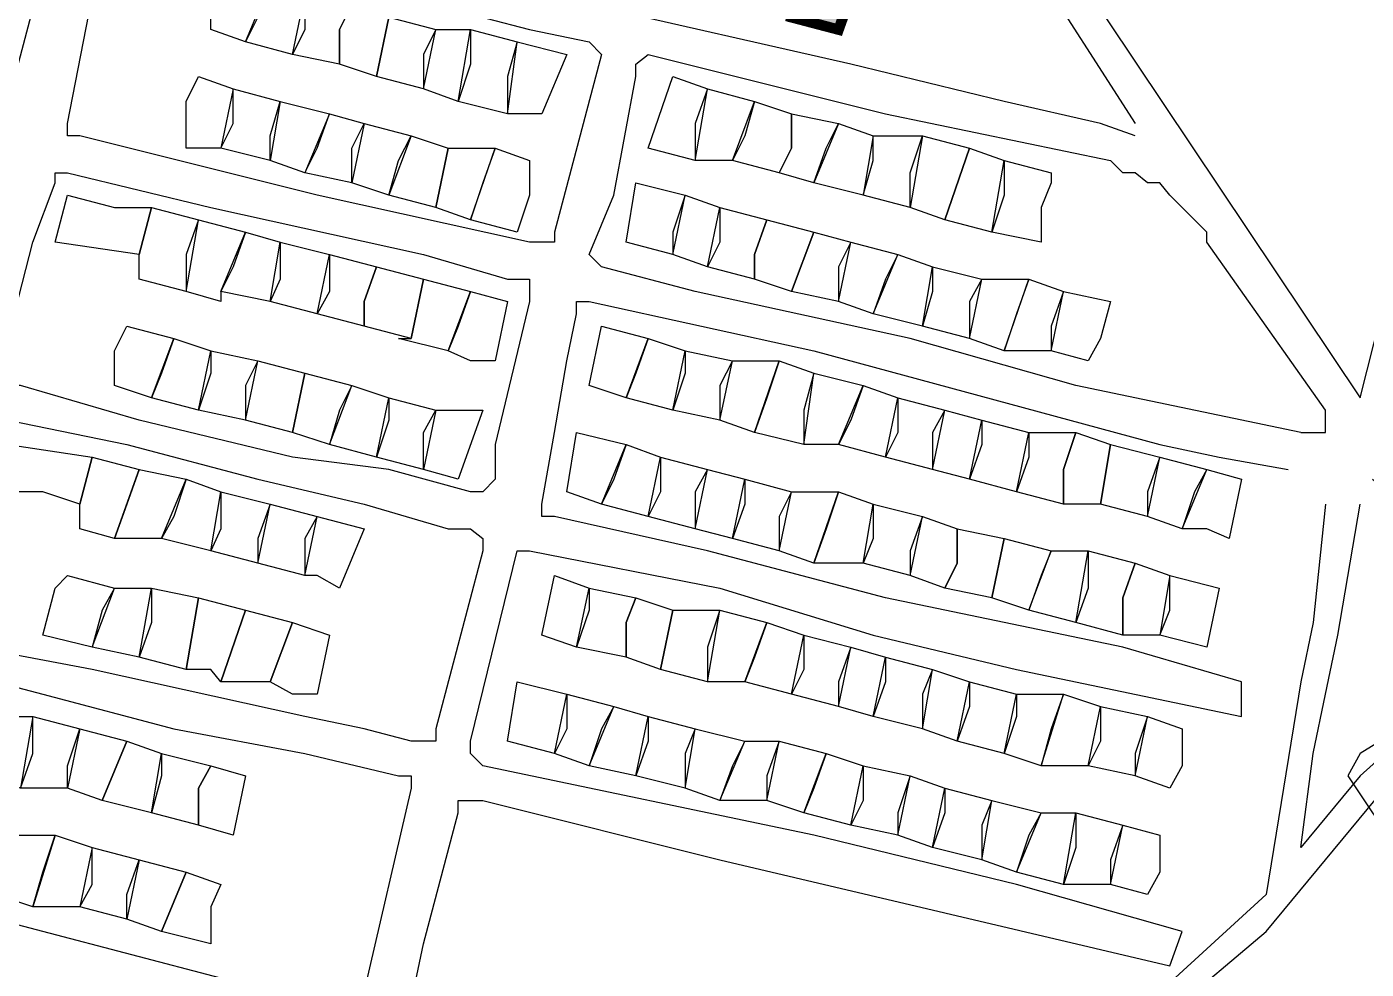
# Model space of a CAD drawing. Header units: millimetres. Extents: x -3588 to 75209, y -3737 to 38254.
# Drawn here: x 27962.2 to 28115.2, y 19110.4 to 19218.1 of the extents above; entities that cross this region are included whole.
import ezdxf

# ---------------------------------------------------------------- set-up
doc = ezdxf.new("R2010")
doc.units = ezdxf.units.MM
doc.layers.add('H', color=250, linetype='Continuous')
doc.layers.add('P', color=253, linetype='Continuous')

msp = doc.modelspace()

# ---------------------------------------------------------------- hatches: boundary and pattern name
at = {"layer": 'H', "linetype": 'Continuous'}
msp.add_hatch(color=256, dxfattribs=at).paths.add_polyline_path([(28057.786, 19227.103), (28054.97, 19217.789), (28049.608, 19218.909), (28052.425, 19228.511), (28057.786, 19227.103), (28057.786, 19227.103)])

# ---------------------------------------------------------------- linework, layer by layer
at = {"layer": 'P'}
for points in [[(28010.367, 19263.8), (28010.367, 19261.255), (28058.922, 19248.836), (28060.331, 19248.836), (28060.331, 19247.716), (28061.739, 19247.716), (28063.163, 19247.716), (28063.163, 19246.291), (28064.572, 19244.883), (28088.849, 19207.066)], [(28152.64, 19238.114), (28153.776, 19229.92), (28155.185, 19221.742), (28156.593, 19213.836), (28156.593, 19204.234), (28158.001, 19196.056), (28158.001, 19187.862), (28156.593, 19178.548), (28155.185, 19168.946), (28149.824, 19160.768), (28144.462, 19155.406), (28136.268, 19148.621), (28134.86, 19147.213), (28133.452, 19146.092), (28129.499, 19141.851), (28125.546, 19141.851), (28114.535, 19135.082), (28113.127, 19132.537), (28115.944, 19128.296), (28118.76, 19124.343), (28118.76, 19120.118), (28119.897, 19117.574), (28121.305, 19114.757), (28121.305, 19112.212)], [(28088.849, 19205.642), (28084.896, 19207.066), (28073.886, 19209.595), (28056.378, 19213.836), (28026.467, 19220.606), (28010.367, 19225.967), (27977.624, 19232.752), (27969.718, 19235.281), (27968.309, 19234.161), (27966.901, 19232.752), (27965.493, 19229.92), (27960.116, 19209.595), (27954.754, 19189.27), (27946.576, 19152.862), (27942.623, 19136.49), (27938.382, 19121.527), (27936.974, 19114.757), (27934.43, 19104.018), (27933.021, 19099.794)], [(28079.247, 19228.511), (28114.535, 19175.731), (28125.546, 19219.197), (28125.546, 19220.606), (28125.546, 19221.742), (28125.546, 19223.15), (28124.138, 19223.15), (28124.138, 19224.558), (28122.713, 19224.558), (28121.305, 19224.558), (28087.441, 19234.161), (28086.017, 19234.161), (28084.896, 19234.161), (28084.896, 19232.752), (28079.247, 19228.511)], [(28019.681, 19193.511), (27995.404, 19198.872), (27968.309, 19205.642), (27966.901, 19205.642), (27966.901, 19207.066), (27970.854, 19227.391), (27972.262, 19229.92), (28004.718, 19221.742), (28019.681, 19217.789), (28026.467, 19216.381), (28027.875, 19214.956), (28022.514, 19194.632), (28022.514, 19193.511), (28021.09, 19193.511), (28019.681, 19193.511)], [(27988.634, 19219.197), (27987.226, 19216.381), (27983.273, 19217.789), (27983.273, 19219.197), (27984.393, 19224.558), (27990.042, 19223.15), (27988.634, 19219.197)], [(27993.995, 19217.789), (27992.587, 19214.956), (27987.226, 19216.381), (27990.042, 19223.15), (27993.995, 19221.742), (27993.995, 19217.789)], [(27997.948, 19217.789), (27997.948, 19213.836), (27992.587, 19214.956), (27993.995, 19221.742), (27999.357, 19220.606), (27997.948, 19217.789)], [(27997.948, 19217.789), (27999.357, 19220.606), (28003.598, 19219.197), (28002.189, 19212.428), (27997.948, 19213.836), (27997.948, 19217.789)], [(28007.551, 19214.956), (28007.551, 19211.019), (28002.189, 19212.428), (28003.598, 19219.197), (28008.959, 19217.789), (28007.551, 19214.956)], [(28012.912, 19213.836), (28011.503, 19209.595), (28007.551, 19211.019), (28008.959, 19217.789), (28012.912, 19217.789), (28012.912, 19213.836)], [(28017.137, 19212.428), (28017.137, 19208.187), (28011.503, 19209.595), (28012.912, 19217.789), (28018.273, 19216.381), (28017.137, 19212.428)], [(28018.273, 19208.187), (28017.137, 19208.187), (28018.273, 19216.381), (28023.922, 19214.956), (28021.09, 19208.187), (28018.273, 19208.187)], [(28107.766, 19171.778), (28082.064, 19177.139), (28063.163, 19182.501), (28038.598, 19187.862), (28027.875, 19190.695), (28026.467, 19192.103), (28029.284, 19198.872), (28031.828, 19212.428), (28031.828, 19213.836), (28033.236, 19214.956), (28060.331, 19208.187), (28086.017, 19202.825)], [(27980.44, 19207.066), (27980.44, 19209.595), (27981.865, 19212.428), (27985.817, 19211.019), (27984.393, 19204.234), (27980.44, 19204.234), (27980.44, 19207.066)], [(28038.598, 19207.066), (28038.598, 19202.825), (28033.236, 19204.234), (28036.053, 19212.428), (28040.006, 19211.019), (28038.598, 19207.066)], [(27985.817, 19207.066), (27985.817, 19211.019), (27991.179, 19209.595), (27990.042, 19202.825), (27984.393, 19204.234), (27985.817, 19207.066)], [(28044.247, 19205.642), (28042.839, 19202.825), (28038.598, 19202.825), (28040.006, 19211.019), (28045.367, 19209.595), (28044.247, 19205.642)], [(27990.042, 19205.642), (27991.179, 19209.595), (27996.812, 19208.187), (27993.995, 19201.417), (27990.042, 19202.825), (27990.042, 19205.642)], [(28049.608, 19204.234), (28048.2, 19201.417), (28042.839, 19202.825), (28045.367, 19209.595), (28049.608, 19208.187), (28049.608, 19204.234)], [(27995.404, 19204.234), (27996.812, 19208.187), (28000.765, 19207.066), (27999.357, 19200.281), (27993.995, 19201.417), (27995.404, 19204.234)], [(27999.357, 19204.234), (28000.765, 19207.066), (28006.142, 19205.642), (28003.598, 19198.872), (27999.357, 19200.281), (27999.357, 19204.234)], [(28049.608, 19204.234), (28049.608, 19208.187), (28054.97, 19207.066), (28052.153, 19200.281), (28048.2, 19201.417), (28049.608, 19204.234)], [(28053.561, 19204.234), (28054.97, 19207.066), (28058.922, 19205.642), (28057.786, 19198.872), (28052.153, 19200.281), (28053.561, 19204.234)], [(28004.718, 19202.825), (28006.142, 19205.642), (28010.367, 19204.234), (28008.959, 19197.464), (28003.598, 19198.872), (28004.718, 19202.825)], [(28058.922, 19202.825), (28058.922, 19205.642), (28064.572, 19205.642), (28063.163, 19197.464), (28057.786, 19198.872), (28058.922, 19202.825)], [(28063.163, 19201.417), (28064.572, 19205.642), (28069.933, 19204.234), (28067.116, 19196.056), (28063.163, 19197.464), (28063.163, 19201.417)], [(28014.32, 19200.281), (28012.912, 19196.056), (28008.959, 19197.464), (28010.367, 19204.234), (28015.728, 19204.234), (28014.32, 19200.281)], [(28019.681, 19198.872), (28018.273, 19194.632), (28012.912, 19196.056), (28015.728, 19204.234), (28019.681, 19202.825), (28019.681, 19198.872)], [(28073.886, 19198.872), (28072.478, 19194.632), (28067.116, 19196.056), (28069.933, 19204.234), (28073.886, 19202.825), (28073.886, 19198.872)], [(28078.111, 19197.464), (28078.111, 19193.511), (28072.478, 19194.632), (28073.886, 19202.825), (28079.247, 19201.417), (28079.247, 19200.281), (28078.111, 19197.464)], [(28107.766, 19171.778), (28109.174, 19171.778), (28110.582, 19171.778), (28110.582, 19173.187), (28110.582, 19174.307), (28097.027, 19193.511), (28097.027, 19194.632), (28095.619, 19196.056), (28094.211, 19197.464), (28092.802, 19198.872), (28091.666, 19200.281), (28090.258, 19200.281), (28088.849, 19201.417), (28087.441, 19201.417), (28086.017, 19202.825)], [(28003.598, 19167.537), (27992.587, 19168.946), (27975.079, 19173.187), (27961.54, 19177.139), (27960.116, 19177.139), (27960.116, 19178.548), (27960.116, 19182.501), (27962.948, 19193.511), (27965.493, 19200.281), (27965.493, 19201.417), (27966.901, 19201.417), (27983.273, 19197.464), (28007.551, 19192.103), (28017.137, 19189.27), (28018.273, 19189.27), (28019.681, 19189.27), (28019.681, 19187.862), (28019.681, 19186.742), (28015.728, 19170.37), (28015.728, 19166.417), (28014.32, 19164.993), (28012.912, 19164.993), (28003.598, 19167.537)], [(28036.053, 19194.632), (28036.053, 19192.103), (28030.692, 19193.511), (28031.828, 19200.281), (28037.461, 19198.872), (28036.053, 19194.632)], [(27972.262, 19197.464), (27976.487, 19197.464), (27975.079, 19192.103), (27965.493, 19193.511), (27966.901, 19198.872), (27972.262, 19197.464)], [(28041.414, 19193.511), (28040.006, 19190.695), (28036.053, 19192.103), (28037.461, 19198.872), (28041.414, 19197.464), (28041.414, 19193.511)], [(27980.44, 19192.103), (27980.44, 19187.862), (27975.079, 19189.27), (27975.079, 19192.103), (27976.487, 19197.464), (27981.865, 19196.056), (27980.44, 19192.103)], [(28045.367, 19192.103), (28045.367, 19189.27), (28040.006, 19190.695), (28041.414, 19197.464), (28046.792, 19196.056), (28045.367, 19192.103)], [(27985.817, 19190.695), (27984.393, 19187.862), (27984.393, 19186.742), (27980.44, 19187.862), (27981.865, 19196.056), (27987.226, 19194.632), (27985.817, 19190.695)], [(28045.367, 19192.103), (28046.792, 19196.056), (28052.153, 19194.632), (28049.608, 19187.862), (28045.367, 19189.27), (28045.367, 19192.103)], [(27991.179, 19189.27), (27990.042, 19186.742), (27984.393, 19187.862), (27987.226, 19194.632), (27991.179, 19193.511), (27991.179, 19189.27)], [(27996.812, 19187.862), (27995.404, 19185.317), (27990.042, 19186.742), (27991.179, 19193.511), (27996.812, 19192.103), (27996.812, 19187.862)], [(28054.97, 19190.695), (28054.97, 19186.742), (28049.608, 19187.862), (28052.153, 19194.632), (28056.378, 19193.511), (28054.97, 19190.695)], [(28060.331, 19189.27), (28058.922, 19185.317), (28054.97, 19186.742), (28056.378, 19193.511), (28061.739, 19192.103), (28060.331, 19189.27)], [(28000.765, 19186.742), (28000.765, 19183.909), (27995.404, 19185.317), (27996.812, 19192.103), (28002.189, 19190.695), (28000.765, 19186.742)], [(28065.692, 19187.862), (28064.572, 19183.909), (28058.922, 19185.317), (28061.739, 19192.103), (28065.692, 19190.695), (28065.692, 19187.862)], [(28000.765, 19186.742), (28002.189, 19190.695), (28007.551, 19189.27), (28006.142, 19182.501), (28000.765, 19183.909), (28000.765, 19186.742)], [(28069.933, 19186.742), (28069.933, 19182.501), (28064.572, 19183.909), (28065.692, 19190.695), (28071.341, 19189.27), (28069.933, 19186.742)], [(28011.503, 19183.909), (28010.367, 19181.092), (28004.718, 19182.501), (28006.142, 19182.501), (28007.551, 19189.27), (28012.912, 19187.862), (28011.503, 19183.909)], [(28075.294, 19185.317), (28073.886, 19181.092), (28069.933, 19182.501), (28071.341, 19189.27), (28076.703, 19189.27), (28075.294, 19185.317)], [(28079.247, 19183.909), (28079.247, 19181.092), (28073.886, 19181.092), (28076.703, 19189.27), (28080.655, 19187.862), (28079.247, 19183.909)], [(28012.912, 19179.956), (28010.367, 19181.092), (28012.912, 19187.862), (28017.137, 19186.742), (28015.728, 19179.956), (28012.912, 19179.956)], [(28084.896, 19182.501), (28083.488, 19179.956), (28079.247, 19181.092), (28080.655, 19187.862), (28086.017, 19186.742), (28084.896, 19182.501)], [(28100.98, 19143.26), (28087.441, 19147.213), (28060.331, 19152.862), (28040.006, 19158.223), (28022.514, 19162.176), (28021.09, 19162.176), (28021.09, 19163.584), (28022.514, 19171.778), (28023.922, 19179.956), (28025.043, 19185.317), (28025.043, 19186.742), (28026.467, 19186.742), (28052.153, 19181.092), (28091.666, 19170.37), (28098.436, 19168.946), (28106.341, 19167.537)], [(27977.624, 19178.548), (27976.487, 19175.731), (27972.262, 19177.139), (27972.262, 19181.092), (27973.671, 19183.909), (27979.032, 19182.501), (27977.624, 19178.548)], [(28031.828, 19178.548), (28030.692, 19175.731), (28026.467, 19177.139), (28027.875, 19183.909), (28033.236, 19182.501), (28031.828, 19178.548)], [(27983.273, 19178.548), (27981.865, 19174.307), (27976.487, 19175.731), (27979.032, 19182.501), (27983.273, 19181.092), (27983.273, 19178.548)], [(27987.226, 19177.139), (27987.226, 19173.187), (27981.865, 19174.307), (27983.273, 19181.092), (27988.634, 19179.956), (27987.226, 19177.139)], [(28037.461, 19178.548), (28036.053, 19174.307), (28030.692, 19175.731), (28033.236, 19182.501), (28037.461, 19181.092), (28037.461, 19178.548)], [(28041.414, 19177.139), (28041.414, 19173.187), (28036.053, 19174.307), (28037.461, 19181.092), (28042.839, 19179.956), (28041.414, 19177.139)], [(27993.995, 19178.548), (27992.587, 19171.778), (27987.226, 19173.187), (27988.634, 19179.956), (27993.995, 19178.548)], [(28046.792, 19175.731), (28045.367, 19171.778), (28041.414, 19173.187), (28042.839, 19179.956), (28048.2, 19179.956), (28046.792, 19175.731)], [(28051.017, 19174.307), (28051.017, 19170.37), (28045.367, 19171.778), (28048.2, 19179.956), (28052.153, 19178.548), (28051.017, 19174.307)], [(27997.948, 19174.307), (27996.812, 19170.37), (27992.587, 19171.778), (27993.995, 19178.548), (27999.357, 19177.139), (27997.948, 19174.307)], [(28056.378, 19173.187), (28054.97, 19170.37), (28051.017, 19170.37), (28052.153, 19178.548), (28057.786, 19177.139), (28056.378, 19173.187)], [(28003.598, 19173.187), (28002.189, 19168.946), (27996.812, 19170.37), (27999.357, 19177.139), (28003.598, 19175.731), (28003.598, 19173.187)], [(28061.739, 19171.778), (28060.331, 19168.946), (28054.97, 19170.37), (28057.786, 19177.139), (28061.739, 19175.731), (28061.739, 19171.778)], [(28008.959, 19174.307), (28007.551, 19167.537), (28002.189, 19168.946), (28003.598, 19175.731), (28008.959, 19174.307)], [(28065.692, 19171.778), (28065.692, 19167.537), (28060.331, 19168.946), (28061.739, 19175.731), (28067.116, 19174.307), (28065.692, 19171.778)], [(28007.551, 19171.778), (28008.959, 19174.307), (28014.32, 19174.307), (28011.503, 19166.417), (28007.551, 19167.537), (28007.551, 19171.778)], [(28071.341, 19170.37), (28069.933, 19166.417), (28065.692, 19167.537), (28067.116, 19174.307), (28071.341, 19173.187), (28071.341, 19170.37)], [(28000.765, 19137.898), (27993.995, 19139.307), (27969.718, 19144.668), (27956.163, 19147.213), (27953.346, 19148.621), (27951.938, 19150.045), (27953.346, 19151.453), (27954.754, 19160.768), (27957.299, 19170.37), (27958.707, 19173.187), (27960.116, 19173.187), (27973.671, 19170.37), (27988.634, 19166.417), (28000.765, 19163.584), (28010.367, 19160.768), (28012.912, 19160.768), (28014.32, 19159.631), (28014.32, 19158.223), (28008.959, 19137.898), (28008.959, 19136.49), (28007.551, 19136.49), (28006.142, 19136.49), (28000.765, 19137.898)], [(28076.703, 19168.946), (28075.294, 19164.993), (28069.933, 19166.417), (28071.341, 19173.187), (28076.703, 19171.778), (28076.703, 19168.946)], [(27964.068, 19164.993), (27958.707, 19164.993), (27960.116, 19170.37), (27969.718, 19168.946), (27968.309, 19163.584), (27964.068, 19164.993)], [(28029.284, 19166.417), (28027.875, 19163.584), (28023.922, 19164.993), (28025.043, 19171.778), (28030.692, 19170.37), (28029.284, 19166.417)], [(28034.645, 19164.993), (28033.236, 19162.176), (28027.875, 19163.584), (28030.692, 19170.37), (28034.645, 19168.946), (28034.645, 19164.993)], [(28080.655, 19167.537), (28080.655, 19163.584), (28075.294, 19164.993), (28076.703, 19171.778), (28082.064, 19171.778), (28080.655, 19167.537)], [(28080.655, 19167.537), (28082.064, 19171.778), (28086.017, 19170.37), (28084.896, 19163.584), (28080.655, 19163.584), (28080.655, 19167.537)], [(28090.258, 19164.993), (28090.258, 19162.176), (28084.896, 19163.584), (28086.017, 19170.37), (28091.666, 19168.946), (28090.258, 19164.993)], [(27973.671, 19163.584), (27972.262, 19159.631), (27968.309, 19160.768), (27968.309, 19163.584), (27969.718, 19168.946), (27975.079, 19167.537), (27973.671, 19163.584)], [(28038.598, 19164.993), (28038.598, 19160.768), (28033.236, 19162.176), (28034.645, 19168.946), (28040.006, 19167.537), (28038.598, 19164.993)], [(28095.619, 19164.993), (28094.211, 19160.768), (28090.258, 19162.176), (28091.666, 19168.946), (28097.027, 19167.537), (28095.619, 19164.993)], [(27979.032, 19162.176), (27977.624, 19159.631), (27972.262, 19159.631), (27975.079, 19167.537), (27980.44, 19166.417), (27979.032, 19162.176)], [(28044.247, 19163.584), (28042.839, 19159.631), (28038.598, 19160.768), (28040.006, 19167.537), (28044.247, 19166.417), (28044.247, 19163.584)], [(28097.027, 19160.768), (28094.211, 19160.768), (28097.027, 19167.537), (28100.98, 19166.417), (28099.572, 19159.631), (28097.027, 19160.768)], [(27984.393, 19160.768), (27983.273, 19158.223), (27977.624, 19159.631), (27980.44, 19166.417), (27984.393, 19164.993), (27984.393, 19160.768)], [(28048.2, 19162.176), (28048.2, 19158.223), (28042.839, 19159.631), (28044.247, 19166.417), (28049.608, 19164.993), (28048.2, 19162.176)], [(28115.944, 19166.417), (28121.305, 19162.176), (28128.09, 19160.768), (28141.63, 19158.223), (28141.63, 19156.815), (28130.907, 19147.213), (28114.535, 19132.537), (28107.766, 19124.343), (28109.174, 19135.082), (28110.582, 19141.851), (28111.991, 19148.621), (28114.535, 19163.584)], [(27988.634, 19159.631), (27988.634, 19156.815), (27983.273, 19158.223), (27984.393, 19164.993), (27990.042, 19163.584), (27988.634, 19159.631)], [(28053.561, 19160.768), (28052.153, 19156.815), (28048.2, 19158.223), (28049.608, 19164.993), (28054.97, 19164.993), (28053.561, 19160.768)], [(28058.922, 19159.631), (28057.786, 19156.815), (28052.153, 19156.815), (28054.97, 19164.993), (28058.922, 19163.584), (28058.922, 19159.631)], [(27993.995, 19159.631), (27993.995, 19155.406), (27988.634, 19156.815), (27990.042, 19163.584), (27995.404, 19162.176), (27993.995, 19159.631)], [(28063.163, 19158.223), (28063.163, 19155.406), (28057.786, 19156.815), (28058.922, 19163.584), (28064.572, 19162.176), (28063.163, 19158.223)], [(28110.582, 19163.584), (28109.174, 19150.045), (28107.766, 19143.26), (28103.813, 19118.982), (28090.258, 19106.563), (28076.703, 19097.249)], [(27995.404, 19155.406), (27993.995, 19155.406), (27995.404, 19162.176), (28000.765, 19160.768), (27997.948, 19153.982), (27995.404, 19155.406)], [(28068.525, 19156.815), (28067.116, 19153.982), (28063.163, 19155.406), (28064.572, 19162.176), (28068.525, 19160.768), (28068.525, 19156.815)], [(28068.525, 19156.815), (28068.525, 19160.768), (28073.886, 19159.631), (28072.478, 19152.862), (28067.116, 19153.982), (28068.525, 19156.815)], [(28078.111, 19155.406), (28076.703, 19151.453), (28072.478, 19152.862), (28073.886, 19159.631), (28079.247, 19158.223), (28078.111, 19155.406)], [(28094.211, 19114.757), (28075.294, 19120.118), (28052.153, 19125.768), (28014.32, 19133.657), (28012.912, 19135.082), (28012.912, 19136.49), (28018.273, 19158.223), (28019.681, 19158.223), (28041.414, 19153.982), (28058.922, 19148.621), (28075.294, 19144.668), (28100.98, 19139.307), (28100.98, 19143.26)], [(28083.488, 19153.982), (28082.064, 19150.045), (28076.703, 19151.453), (28079.247, 19158.223), (28083.488, 19158.223), (28083.488, 19153.982)], [(28079.247, 19094.432), (28092.802, 19105.443), (28103.813, 19114.757), (28117.352, 19131.129), (28133.452, 19144.668), (28144.462, 19155.406), (28144.462, 19158.223)], [(28087.441, 19152.862), (28087.441, 19148.621), (28082.064, 19150.045), (28083.488, 19158.223), (28088.849, 19156.815), (28087.441, 19152.862)], [(28087.441, 19152.862), (28088.849, 19156.815), (28092.802, 19155.406), (28091.666, 19148.621), (28087.441, 19148.621), (28087.441, 19152.862)], [(27970.854, 19151.453), (27969.718, 19147.213), (27964.068, 19148.621), (27965.493, 19153.982), (27966.901, 19155.406), (27972.262, 19153.982), (27970.854, 19151.453)], [(28026.467, 19151.453), (28025.043, 19147.213), (28021.09, 19148.621), (28022.514, 19155.406), (28026.467, 19153.982), (28026.467, 19151.453)], [(28092.802, 19151.453), (28092.802, 19155.406), (28098.436, 19153.982), (28097.027, 19147.213), (28091.666, 19148.621), (28092.802, 19151.453)], [(27976.487, 19150.045), (27975.079, 19146.092), (27969.718, 19147.213), (27972.262, 19153.982), (27976.487, 19153.982), (27976.487, 19150.045)], [(27981.865, 19152.862), (27980.44, 19144.668), (27975.079, 19146.092), (27976.487, 19153.982), (27981.865, 19152.862)], [(28030.692, 19150.045), (28030.692, 19146.092), (28025.043, 19147.213), (28026.467, 19153.982), (28031.828, 19152.862), (28030.692, 19150.045)], [(27983.273, 19144.668), (27980.44, 19144.668), (27981.865, 19152.862), (27987.226, 19151.453), (27984.393, 19143.26), (27983.273, 19144.668)], [(28030.692, 19150.045), (28031.828, 19152.862), (28036.053, 19151.453), (28034.645, 19144.668), (28030.692, 19146.092), (28030.692, 19150.045)], [(27992.587, 19150.045), (27990.042, 19143.26), (27984.393, 19143.26), (27987.226, 19151.453), (27992.587, 19150.045)], [(28040.006, 19147.213), (28040.006, 19143.26), (28034.645, 19144.668), (28036.053, 19151.453), (28041.414, 19151.453), (28040.006, 19147.213)], [(28045.367, 19146.092), (28044.247, 19143.26), (28040.006, 19143.26), (28041.414, 19151.453), (28046.792, 19150.045), (28045.367, 19146.092)], [(27992.587, 19141.851), (27990.042, 19143.26), (27992.587, 19150.045), (27996.812, 19148.621), (27995.404, 19141.851), (27992.587, 19141.851)], [(28051.017, 19144.668), (28049.608, 19141.851), (28044.247, 19143.26), (28046.792, 19150.045), (28051.017, 19148.621), (28051.017, 19144.668)], [(28054.97, 19143.26), (28054.97, 19140.443), (28049.608, 19141.851), (28051.017, 19148.621), (28056.378, 19147.213), (28054.97, 19143.26)], [(28060.331, 19143.26), (28058.922, 19139.307), (28054.97, 19140.443), (28056.378, 19147.213), (28060.331, 19146.092), (28060.331, 19143.26)], [(28064.572, 19141.851), (28064.572, 19137.898), (28058.922, 19139.307), (28060.331, 19146.092), (28065.692, 19144.668), (28064.572, 19141.851)], [(27991.179, 19107.971), (27984.393, 19109.396), (27964.068, 19114.757), (27947.985, 19118.982), (27946.576, 19118.982), (27945.168, 19118.982), (27945.168, 19120.118), (27949.393, 19133.657), (27950.529, 19143.26), (27951.938, 19144.668), (27953.346, 19144.668), (27964.068, 19141.851), (27979.032, 19137.898), (27993.995, 19135.082), (28004.718, 19132.537), (28006.142, 19132.537), (28006.142, 19131.129), (28000.765, 19107.971), (28000.765, 19106.563), (27999.357, 19105.443), (27991.179, 19107.971)], [(28069.933, 19140.443), (28068.525, 19136.49), (28064.572, 19137.898), (28065.692, 19144.668), (28069.933, 19143.26), (28069.933, 19140.443)], [(28023.922, 19137.898), (28022.514, 19135.082), (28017.137, 19136.49), (28018.273, 19143.26), (28023.922, 19141.851), (28023.922, 19137.898)], [(28075.294, 19139.307), (28073.886, 19135.082), (28068.525, 19136.49), (28069.933, 19143.26), (28075.294, 19141.851), (28075.294, 19139.307)], [(28027.875, 19137.898), (28026.467, 19133.657), (28022.514, 19135.082), (28023.922, 19141.851), (28029.284, 19140.443), (28027.875, 19137.898)], [(28079.247, 19137.898), (28078.111, 19133.657), (28073.886, 19135.082), (28075.294, 19141.851), (28080.655, 19141.851), (28079.247, 19137.898)], [(28084.896, 19136.49), (28083.488, 19133.657), (28078.111, 19133.657), (28080.655, 19141.851), (28084.896, 19140.443), (28084.896, 19136.49)], [(28033.236, 19136.49), (28031.828, 19132.537), (28026.467, 19133.657), (28029.284, 19140.443), (28033.236, 19139.307), (28033.236, 19136.49)], [(28088.849, 19135.082), (28088.849, 19132.537), (28083.488, 19133.657), (28084.896, 19140.443), (28090.258, 19139.307), (28088.849, 19135.082)], [(27957.299, 19136.49), (27958.707, 19139.307), (27962.948, 19139.307), (27961.54, 19131.129), (27957.299, 19132.537), (27957.299, 19136.49)], [(27962.948, 19135.082), (27962.948, 19139.307), (27968.309, 19137.898), (27966.901, 19131.129), (27961.54, 19131.129), (27962.948, 19135.082)], [(28037.461, 19135.082), (28037.461, 19131.129), (28031.828, 19132.537), (28033.236, 19139.307), (28038.598, 19137.898), (28037.461, 19135.082)], [(28094.211, 19133.657), (28092.802, 19131.129), (28088.849, 19132.537), (28090.258, 19139.307), (28094.211, 19137.898), (28094.211, 19133.657)], [(27966.901, 19133.657), (27968.309, 19137.898), (27973.671, 19136.49), (27970.854, 19129.72), (27966.901, 19131.129), (27966.901, 19133.657)], [(28042.839, 19133.657), (28041.414, 19129.72), (28037.461, 19131.129), (28038.598, 19137.898), (28044.247, 19136.49), (28042.839, 19133.657)], [(27977.624, 19132.537), (27976.487, 19128.296), (27970.854, 19129.72), (27973.671, 19136.49), (27977.624, 19135.082), (27977.624, 19132.537)], [(28046.792, 19132.537), (28046.792, 19129.72), (28041.414, 19129.72), (28044.247, 19136.49), (28048.2, 19136.49), (28046.792, 19132.537)], [(28052.153, 19131.129), (28051.017, 19128.296), (28046.792, 19129.72), (28048.2, 19136.49), (28053.561, 19135.082), (28052.153, 19131.129)], [(27981.865, 19131.129), (27981.865, 19126.888), (27976.487, 19128.296), (27977.624, 19135.082), (27983.273, 19133.657), (27981.865, 19131.129)], [(27981.865, 19131.129), (27983.273, 19133.657), (27987.226, 19132.537), (27985.817, 19125.768), (27981.865, 19126.888), (27981.865, 19131.129)], [(28057.786, 19129.72), (28056.378, 19126.888), (28051.017, 19128.296), (28053.561, 19135.082), (28057.786, 19133.657), (28057.786, 19129.72)], [(28061.739, 19128.296), (28061.739, 19125.768), (28056.378, 19126.888), (28057.786, 19133.657), (28063.163, 19132.537), (28061.739, 19128.296)], [(28067.116, 19128.296), (28065.692, 19124.343), (28061.739, 19125.768), (28063.163, 19132.537), (28067.116, 19131.129), (28067.116, 19128.296)], [(28071.341, 19126.888), (28071.341, 19122.935), (28065.692, 19124.343), (28067.116, 19131.129), (28072.478, 19129.72), (28071.341, 19126.888)], [(28052.153, 19060.552), (28019.681, 19068.746), (28000.765, 19072.683), (27999.357, 19072.683), (27997.948, 19074.108), (28002.189, 19090.479), (28004.718, 19099.794), (28007.551, 19113.333), (28011.503, 19128.296), (28011.503, 19129.72), (28012.912, 19129.72), (28014.32, 19129.72), (28041.414, 19122.935), (28092.802, 19110.804), (28094.211, 19114.757)], [(28076.703, 19125.768), (28075.294, 19121.527), (28071.341, 19122.935), (28072.478, 19129.72), (28078.111, 19128.296), (28076.703, 19125.768)], [(28082.064, 19124.343), (28080.655, 19120.118), (28075.294, 19121.527), (28078.111, 19128.296), (28082.064, 19128.296), (28082.064, 19124.343)], [(28086.017, 19122.935), (28086.017, 19120.118), (28080.655, 19120.118), (28082.064, 19128.296), (28087.441, 19126.888), (28086.017, 19122.935)], [(28091.666, 19121.527), (28090.258, 19118.982), (28086.017, 19120.118), (28087.441, 19126.888), (28091.666, 19125.768), (28091.666, 19121.527)], [(27960.116, 19122.935), (27960.116, 19125.768), (27965.493, 19125.768), (27962.948, 19117.574), (27958.707, 19118.982), (27960.116, 19122.935)], [(27964.068, 19121.527), (27965.493, 19125.768), (27969.718, 19124.343), (27968.309, 19117.574), (27962.948, 19117.574), (27964.068, 19121.527)], [(27969.718, 19120.118), (27969.718, 19124.343), (27975.079, 19122.935), (27973.671, 19116.165), (27968.309, 19117.574), (27969.718, 19120.118)], [(27973.671, 19118.982), (27975.079, 19122.935), (27980.44, 19121.527), (27977.624, 19114.757), (27973.671, 19116.165), (27973.671, 19118.982)], [(27983.273, 19117.574), (27983.273, 19113.333), (27977.624, 19114.757), (27980.44, 19121.527), (27984.393, 19120.118), (27983.273, 19117.574)]]:
    msp.add_lwpolyline(points, dxfattribs=at)
at = {"layer": 'P', "const_width": 1.2}
msp.add_lwpolyline([(28056.378, 19221.742), (28054.97, 19217.789), (28049.608, 19219.197), (28052.153, 19228.511), (28057.786, 19227.391), (28056.378, 19221.742)], dxfattribs=at)

doc.saveas('drawing.dxf')
